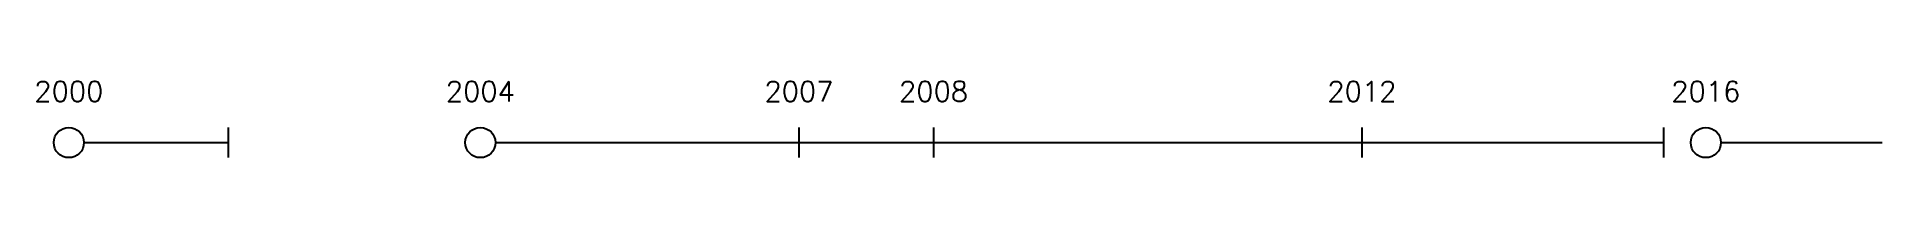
# Model space of a CAD drawing. Extents: x -3 to 180, y -2 to 6.
import ezdxf
from ezdxf.enums import TextEntityAlignment as Align

# ---------------------------------------------------------------- set-up
doc = ezdxf.new("R2010")
doc.units = 0
doc.styles.get("Standard").update_dxf_attribs({"font": 'simplex.shx'})

msp = doc.modelspace()

# ---------------------------------------------------------------- linework, layer by layer
for p, q in [((1.5, 0), (15.8, 0)), ((15.8, 1.5), (15.8, -1.5)), ((42.35, 0), (73.22, 0)), ((72.48, 1.5), (72.48, -1.5)), ((72.48, 0), (90, 0)), ((85.84, 1.5), (85.84, -1.5)), ((85.84, 0), (128.33, 0)), ((128.36, 1.5), (128.36, -1.5)), ((128.36, 0), (158.31, 0)), ((158.31, 1.5), (158.31, -1.5)), ((164, 0), (180, 0))]:
    msp.add_line(p, q)
for centre in [(0, 0), (40.85, 0), (162.5, 0)]:
    msp.add_circle(centre, 1.5)

# ---------------------------------------------------------------- texts
for s, p in [('2000', (0, 3.5)), ('2004', (40.85, 3.5)), ('2007', (72.48, 3.5)), ('2008', (85.84, 3.5)), ('2012', (128.36, 3.5)), ('2016', (162.5, 3.5))]:
    msp.add_text(s, height=2).set_placement(p, align=Align.BOTTOM_CENTER)

doc.saveas('drawing.dxf')
